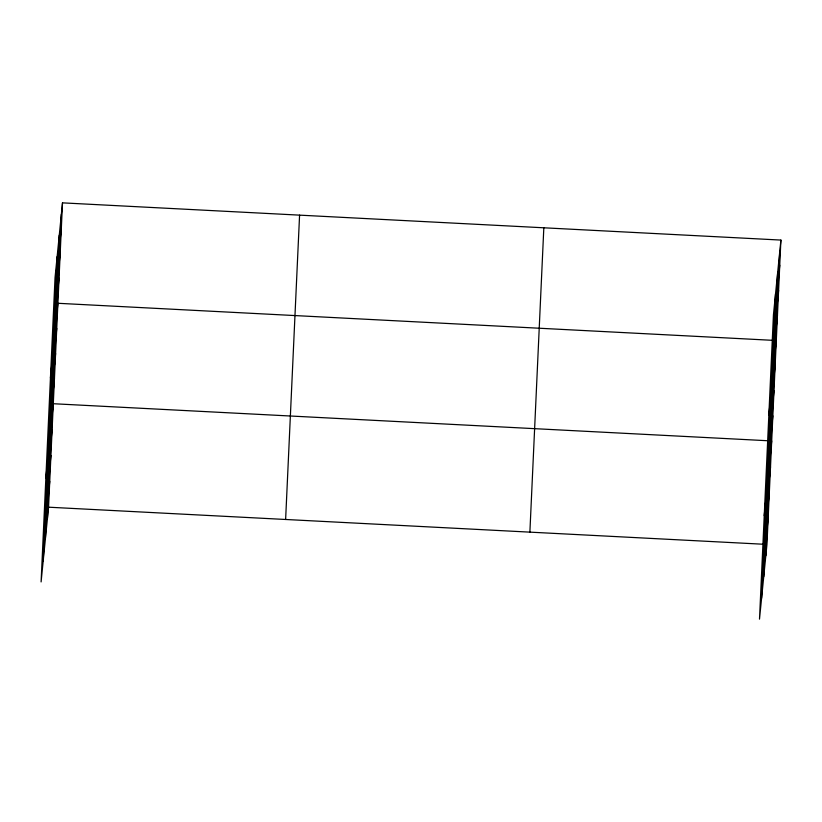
<?xml version="1.0" encoding="UTF-8"?>
<svg xmlns="http://www.w3.org/2000/svg" width="822" height="822" viewBox="0 0 822 822"><rect width="100%" height="100%" fill="white"/><g stroke="black" fill="none" stroke-linecap="round" stroke-linejoin="round"><path stroke-width="1.23" d="M43.186 561.015L57.129 256.67M45.333 539.479L59.287 235.133M47.419 518.569L61.373 214.234M62.503 202.859L55.043 277.579L41.1 581.925L48.56 507.195L62.503 202.859L780.9 240.075L766.957 544.421L759.497 619.141L773.44 314.805L780.9 240.075M285.624 519.483L299.578 215.138M529.882 532.142L543.825 227.797M761.583 598.241L775.526 293.896M763.73 576.705L777.674 272.359M765.816 555.795L779.77 251.45M60.222 239.336L61.352 227.961M59.071 264.448L60.201 253.073M57.92 289.56L59.05 278.185M50.44 378.007L57.9 303.287L772.536 340.318M55.619 339.774L56.749 328.399M54.468 364.876L55.598 353.501M53.317 389.988L54.447 378.613M45.847 478.445L53.296 403.725L767.933 440.746M50.985 440.962L52.115 429.587M49.793 466.834L50.933 455.46M48.611 492.707L49.741 481.332M778.619 276.562L779.749 265.187M777.468 301.674L778.598 290.3M776.317 326.776L777.448 315.401M768.837 415.233L776.297 340.514M774.016 376.99L775.146 365.615M772.865 402.102L773.995 390.727M771.714 427.214L772.844 415.84M764.234 515.671L771.694 440.941M769.371 478.188L770.512 466.814M768.19 504.061L769.32 492.686M766.998 529.923L768.138 518.548M48.56 507.195L763.186 544.226"/></g></svg>
